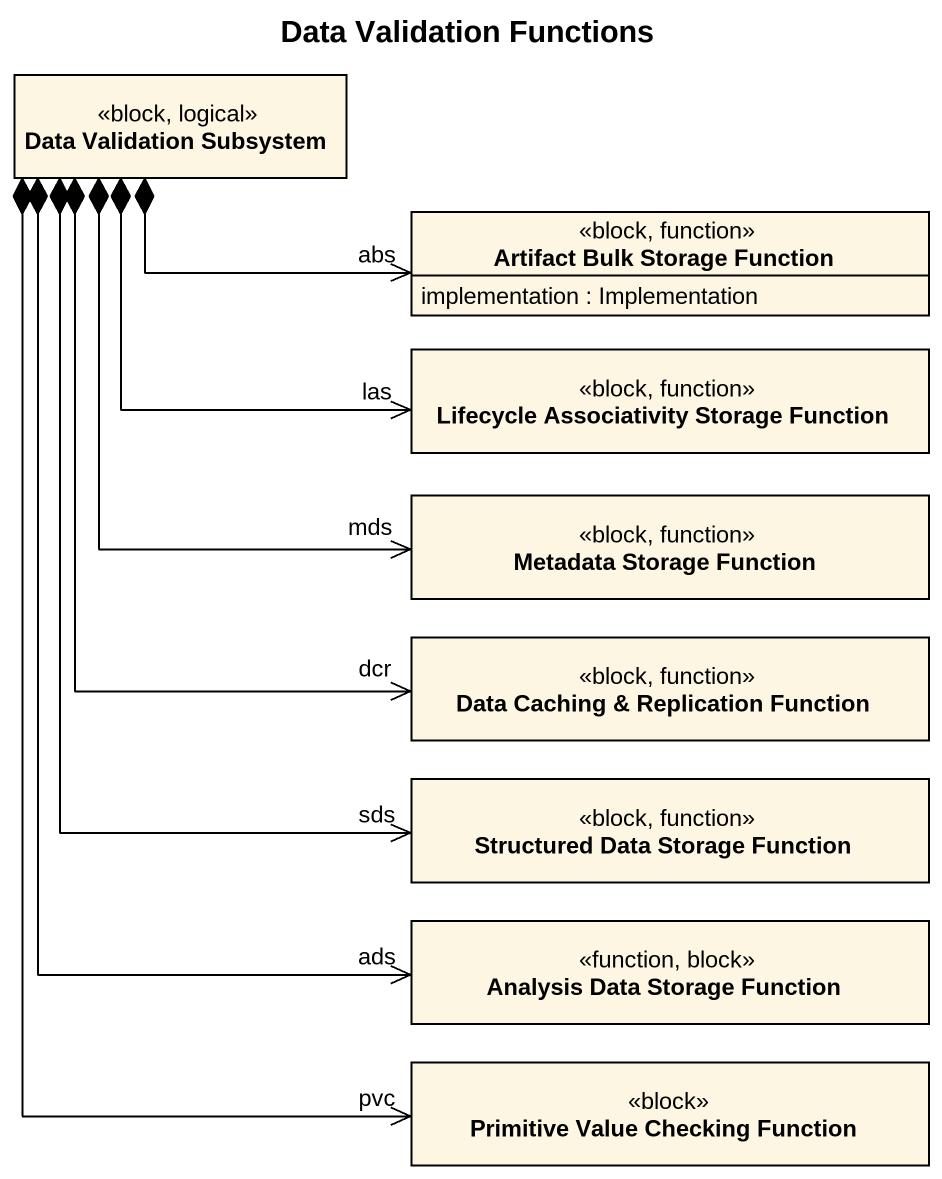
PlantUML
@startuml
title Data Validation Functions
hide circle
hide empty members
class "Data Validation Subsystem" as Data_Validation_Subsystem <<block, logical>>
class "Artifact Bulk Storage Function" as Artifact_Bulk_Storage <<block, function>> {
  implementation : Implementation
}
class "Lifecycle Associativity Storage Function" as Lifecycle_Associativity <<block, function>>
class "Metadata Storage Function" as Metadata_Storage_Function <<block, function>>
class "Data Caching & Replication Function" as Data_Caching_Replication <<block, function>>
class "Structured Data Storage Function" as Structured_Data_Storage <<block, function>>
class "Analysis Data Storage Function" as Analysis_Data_Storage <<function, block>>
class "Primitive Value Checking Function" as Primitive_Value_Checking <<block>>
Data_Validation_Subsystem *-right-> "abs" Artifact_Bulk_Storage
Data_Validation_Subsystem *-right-> "las" Lifecycle_Associativity
Data_Validation_Subsystem *--> "mds" Metadata_Storage_Function
Data_Validation_Subsystem *--> "dcr" Data_Caching_Replication
Data_Validation_Subsystem *--> "sds" Structured_Data_Storage
Data_Validation_Subsystem *--> "ads" Analysis_Data_Storage
Data_Validation_Subsystem *--> "pvc" Primitive_Value_Checking
@enduml
